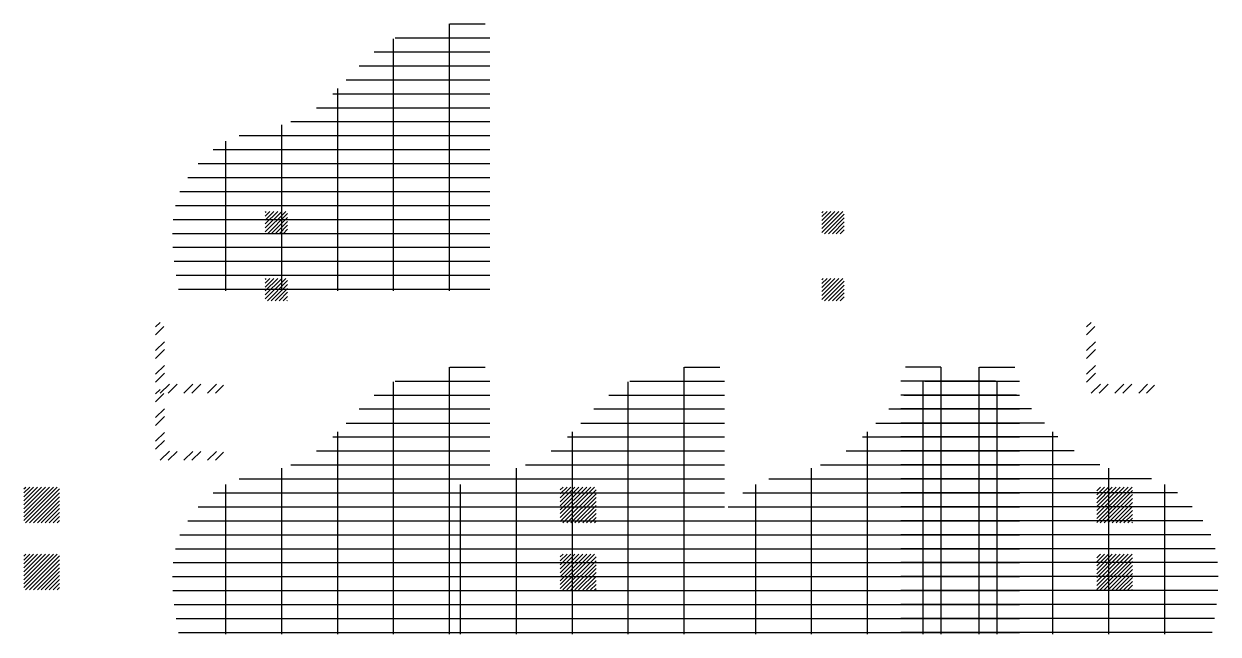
# Paper-space layout 'Layout1' of a CAD drawing. Extents: x -51516 to 7058931, y -29255 to 5150000.
# Drawn here: x 17366 to 30724, y 6025 to 12852 of the extents above; entities that cross this region are included whole.
import ezdxf

# ---------------------------------------------------------------- set-up
doc = ezdxf.new("R2010")
doc.units = 0
doc.header["$LTSCALE"] = 1000
doc.layers.get('0').update_dxf_attribs({"linetype": 'CONTINUOUS'})
doc.layers.add('COL', color=3, linetype='CONTINUOUS')

# ---------------------------------------------------------------- blocks, each defined once
blk = doc.blocks.new('*X')
at = {"color": 0}
for p, q in [((23500, 39056), (23729, 39285)), ((23500, 39101), (23684, 39285)), ((23500, 39145), (23640, 39285)), ((23500, 39189), (23596, 39285)), ((23500, 39233), (23552, 39285)), ((23500, 39277), (23508, 39285)), ((29725, 39050), (29960, 39285)), ((29725, 39094), (29916, 39285)), ((29725, 39138), (29872, 39285)), ((29725, 39183), (29827, 39285)), ((29725, 39227), (29783, 39285)), ((29725, 39271), (29739, 39285)), ((23523, 39035), (23750, 39262)), ((23567, 39035), (23750, 39218)), ((23611, 39035), (23750, 39174)), ((29754, 39035), (29975, 39256)), ((29798, 39035), (29975, 39212)), ((29843, 39035), (29975, 39167)), ((23655, 39035), (23750, 39130)), ((23700, 39035), (23750, 39085)), ((23744, 39035), (23750, 39041)), ((29887, 39035), (29975, 39123)), ((29931, 39035), (29975, 39079)), ((20800, 35826), (21174, 36200)), ((20800, 35870), (21130, 36200)), ((20800, 35914), (21086, 36200)), ((20800, 35959), (21041, 36200)), ((20800, 36003), (20997, 36200)), ((20800, 36047), (20953, 36200)), ((20800, 36091), (20909, 36200)), ((20800, 36135), (20865, 36200)), ((20800, 36180), (20820, 36200)), ((26800, 35816), (27184, 36200)), ((26800, 35860), (27140, 36200)), ((26800, 35904), (27096, 36200)), ((26800, 35948), (27052, 36200)), ((26800, 35992), (27008, 36200)), ((26800, 36037), (26963, 36200)), ((26800, 36081), (26919, 36200)), ((26800, 36125), (26875, 36200)), ((26800, 36169), (26831, 36200)), ((32800, 35805), (33195, 36200)), ((32800, 35849), (33151, 36200)), ((32800, 35894), (33106, 36200)), ((32800, 35938), (33062, 36200)), ((32800, 35982), (33018, 36200)), ((32800, 36026), (32974, 36200)), ((32800, 36070), (32930, 36200)), ((32800, 36115), (32885, 36200)), ((32800, 36159), (32841, 36200)), ((20818, 35800), (21200, 36182)), ((20862, 35800), (21200, 36138)), ((20907, 35800), (21200, 36093)), ((26829, 35800), (27200, 36171)), ((26873, 35800), (27200, 36127)), ((26917, 35800), (27200, 36083)), ((32839, 35800), (33200, 36161)), ((32883, 35800), (33200, 36117)), ((32927, 35800), (33200, 36073)), ((20951, 35800), (21200, 36049)), ((20995, 35800), (21200, 36005)), ((21039, 35800), (21200, 35961)), ((26961, 35800), (27200, 36039)), ((27005, 35800), (27200, 35995)), ((27050, 35800), (27200, 35950)), ((32972, 35800), (33200, 36028)), ((33016, 35800), (33200, 35984)), ((33060, 35800), (33200, 35940)), ((21083, 35800), (21200, 35917)), ((21128, 35800), (21200, 35872)), ((21172, 35800), (21200, 35828)), ((27094, 35800), (27200, 35906)), ((27138, 35800), (27200, 35862)), ((27182, 35800), (27200, 35818)), ((33104, 35800), (33200, 35896)), ((33148, 35800), (33200, 35852)), ((33193, 35800), (33200, 35807)), ((31612, 22862), (31664, 22913)), ((31612, 22774), (31707, 22868)), ((31612, 22597), (31712, 22697)), ((31612, 22508), (31712, 22608)), ((31612, 22332), (31712, 22432)), ((31612, 22243), (31712, 22343)), ((31666, 22120), (31769, 22223)), ((31754, 22120), (31854, 22220)), ((31931, 22120), (32031, 22220)), ((32019, 22120), (32119, 22220)), ((32196, 22120), (32296, 22220)), ((32285, 22120), (32373, 22209)), ((21250, 13150), (21250, 15937)), ((21254, 15938), (21500, 15938)), ((21500, 15938), (21648, 15938)), ((20625, 13150), (20625, 15772)), ((20641, 15781), (21500, 15781)), ((21500, 15781), (21700, 15781)), ((20409, 15625), (21500, 15625)), ((21500, 15625), (21700, 15625)), ((20241, 15469), (21500, 15469)), ((21500, 15469), (21700, 15469)), ((20093, 15312), (21500, 15312)), ((21500, 15312), (21700, 15312)), ((19944, 15156), (21500, 15156)), ((20000, 13150), (20000, 15213)), ((21500, 15156), (21700, 15156)), ((19763, 15000), (21500, 15000)), ((21500, 15000), (21700, 15000)), ((19476, 14844), (21500, 14844)), ((21500, 14844), (21700, 14844)), ((19375, 13150), (19375, 14808)), ((18750, 13150), (18750, 14625)), ((18896, 14688), (21500, 14688)), ((21500, 14688), (21700, 14688)), ((18607, 14531), (21500, 14531)), ((21500, 14531), (21700, 14531)), ((18441, 14375), (21500, 14375)), ((21500, 14375), (21700, 14375)), ((18322, 14219), (21500, 14219)), ((21500, 14219), (21700, 14219)), ((18234, 14062), (21500, 14062)), ((21500, 14062), (21700, 14062)), ((18185, 13906), (21500, 13906)), ((21500, 13906), (21700, 13906)), ((18160, 13750), (21500, 13750)), ((21500, 13750), (21700, 13750)), ((18152, 13594), (21500, 13594)), ((21500, 13594), (21700, 13594)), ((18156, 13438), (21500, 13438)), ((21500, 13438), (21700, 13438)), ((18171, 13281), (21500, 13281)), ((21500, 13281), (21700, 13281)), ((18193, 13125), (21700, 13125)), ((18750, 12950), (18750, 13150)), ((19375, 12950), (19375, 13150)), ((20000, 12950), (20000, 13150)), ((20625, 12950), (20625, 13150)), ((21250, 12950), (21250, 13150)), ((18219, 12969), (21700, 12969))]:
    blk.add_line(p, q, dxfattribs=at)

psp = doc.layouts.get("Layout1")

# ---------------------------------------------------------------- block references
at = {"color": 0}
for p in [(-12775, -13400), (-2361, -13400), (-12775, -14150), (-3434, -28531), (-3434, -29281)]:
    psp.add_blockref('*X', p, dxfattribs=at)
at = {"layer": 'COL', "color": 0}
for p in [(876, -3085), (876, -6925), (3501, -6925), (6801, -6925)]:
    psp.add_blockref('*X', p, dxfattribs=at)
at = {"layer": 'COL', "color": 0, "xscale": -1}
psp.add_blockref('*X', (48876, -6925), dxfattribs=at)

doc.saveas('drawing.dxf')
